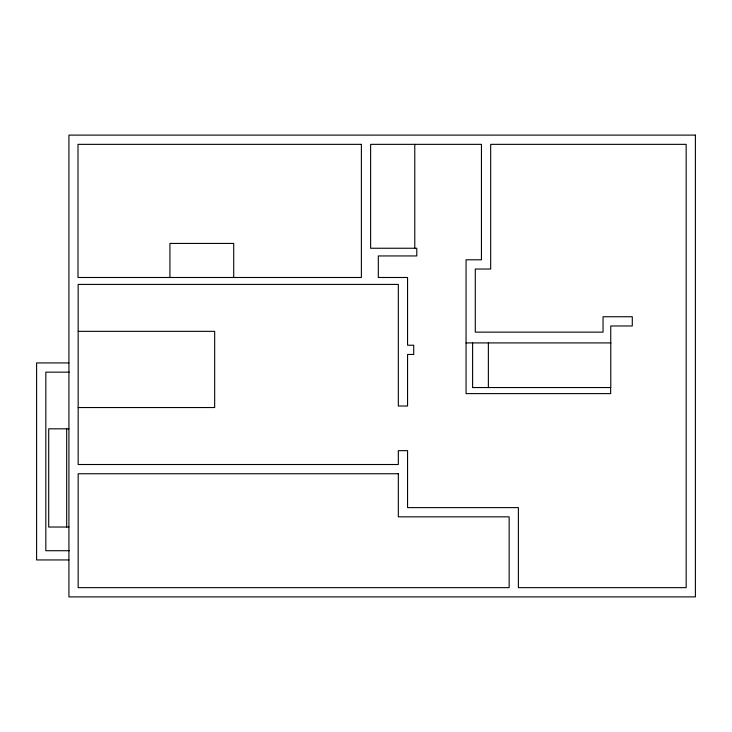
<?xml version="1.0" encoding="UTF-8"?>
<svg xmlns="http://www.w3.org/2000/svg" width="732" height="732" viewBox="0 0 732 732"><rect width="100%" height="100%" fill="white"/><g stroke="black" fill="none" stroke-linecap="round" stroke-linejoin="round"><path stroke-width="1.1" d="M78.159 331.349L214.668 331.349L214.668 407.541L78.159 407.541M466.055 342.915L610.936 342.915M68.927 362.926L36.6 362.926L36.6 559.943L68.927 559.943M69.247 372.158L45.832 372.158L45.832 550.711L69.247 550.711M472.46 387.548L610.79 387.548L610.744 325.978L632.292 325.978L632.292 316.746L603.049 316.746L603.049 332.136L475.288 332.136L475.288 269.028L490.678 269.028L490.678 144.35L686.168 144.35L686.168 587.65L518.384 587.65L518.384 507.615L407.559 507.615L407.559 450.656L398.327 450.656L398.327 464.509L78.159 464.509L78.159 284.419L398.327 284.419L398.327 406.022L407.559 406.022L407.559 354.453L413.717 354.453L413.717 345.22L407.559 345.22L407.559 277.492L378.316 277.492L378.316 255.944L416.792 255.944L416.792 248.249L370.621 248.249L370.621 144.35L481.446 144.35L481.446 259.796L466.055 259.796L466.055 393.615L610.644 393.615L610.644 387.548M68.927 428.824L48.705 428.824L48.705 527.031L68.927 527.031M488.372 342.915L488.372 387.548M472.598 342.915L472.598 387.548M414.779 144.35L414.779 248.249M233.709 277.492L233.709 243.436L169.934 243.436L169.934 277.492M66.685 428.824L66.685 527.031M695.4 135.109L68.927 135.109L68.927 596.891L695.4 596.891L695.4 135.109M361.379 144.35L78.004 144.35L78.004 277.492L361.379 277.492L361.379 144.35M398.327 473.75L78.159 473.75L78.159 587.65L509.152 587.65L509.152 516.847L398.327 516.847L398.327 473.75"/></g></svg>
